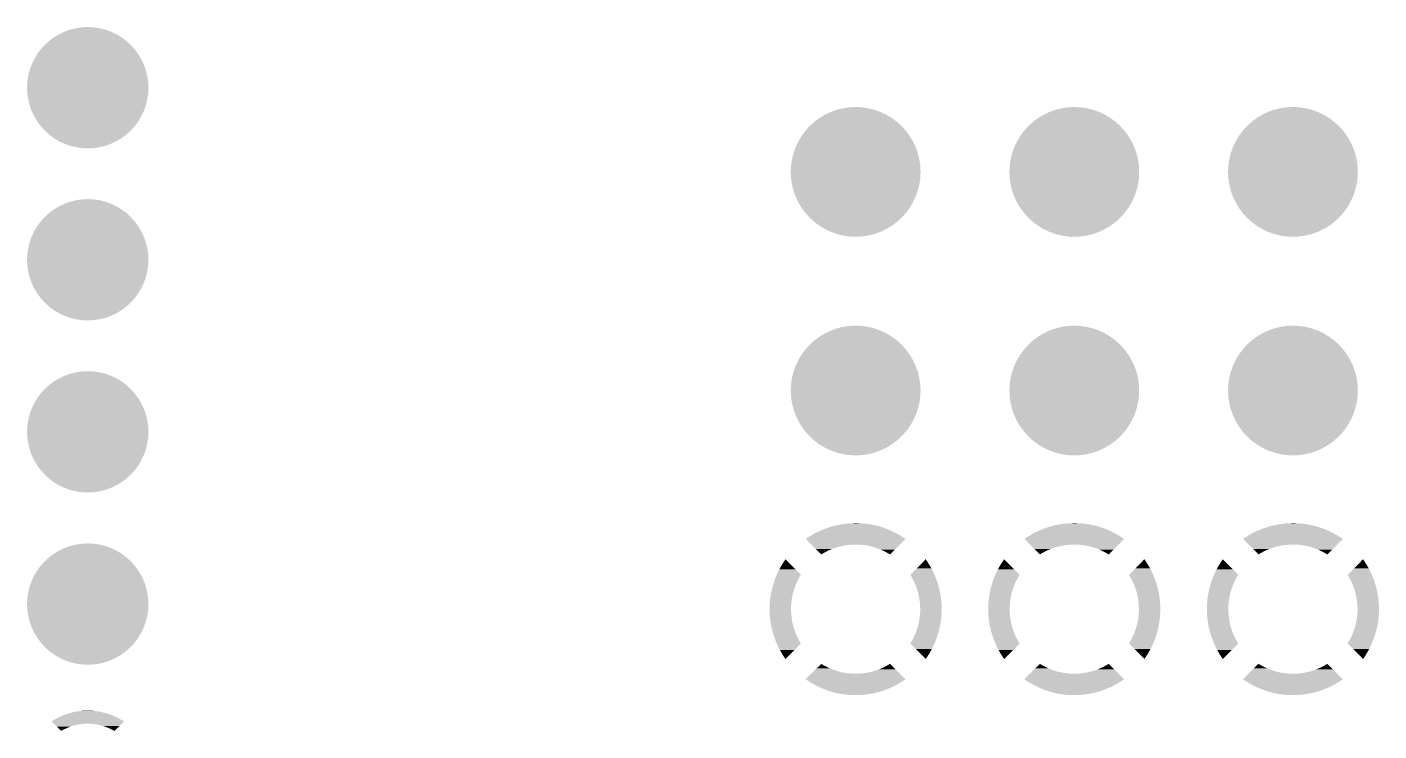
# Model space of a CAD drawing. Extents: x 295 to 953, y 10 to 290.
# Drawn here: x 504.43 to 520.14, y 175.6 to 183.78 of the extents above; entities that cross this region are included whole.
import ezdxf

# ---------------------------------------------------------------- set-up
doc = ezdxf.new("R2010")
doc.units = 0
doc.header["$LTSCALE"] = 5
doc.header["$MEASUREMENT"] = 0
doc.layers.get('0').update_dxf_attribs({"linetype": 'CONTINUOUS', "lineweight": 25})

msp = doc.modelspace()

# ---------------------------------------------------------------- linework, layer by layer
for points, const_width in [([(504.787, 183.071, 1), (505.492, 183.071, 1)], 0.705), ([(513.683, 182.093, 1), (514.437, 182.093, 1)], 0.754), ([(516.223, 182.093, 1), (516.977, 182.093, 1)], 0.754), ([(518.763, 182.093, 1), (519.517, 182.093, 1)], 0.754), ([(504.787, 181.072, 1), (505.492, 181.072, 1)], 0.705), ([(513.683, 179.553, 1), (514.437, 179.553, 1)], 0.754), ([(516.223, 179.553, 1), (516.977, 179.553, 1)], 0.754), ([(518.763, 179.553, 1), (519.517, 179.553, 1)], 0.754), ([(504.787, 179.073, 1), (505.492, 179.073, 1)], 0.705), ([(504.787, 177.072, 1), (505.492, 177.072, 1)], 0.705)]:
    msp.add_lwpolyline(points, format="xyb", close=True, dxfattribs=dict(const_width=const_width))
for points in [[(513.653, 177.926), (513.678, 177.937), (514.466, 177.926), (514.442, 177.937)], [(513.678, 177.937), (513.695, 177.944), (514.442, 177.937), (514.424, 177.944)], [(513.695, 177.944), (513.72, 177.953), (514.424, 177.944), (514.4, 177.953)], [(513.72, 177.953), (513.737, 177.959), (514.4, 177.953), (514.382, 177.959)], [(513.737, 177.959), (513.763, 177.967), (514.382, 177.959), (514.357, 177.967)], [(513.763, 177.967), (513.78, 177.973), (514.357, 177.967), (514.339, 177.973)], [(513.78, 177.973), (513.806, 177.98), (514.339, 177.973), (514.314, 177.98)], [(513.806, 177.98), (513.824, 177.984), (514.314, 177.98), (514.295, 177.984)], [(513.824, 177.984), (513.85, 177.99), (514.295, 177.984), (514.27, 177.99)], [(513.85, 177.99), (513.868, 177.994), (514.27, 177.99), (514.251, 177.994)], [(513.868, 177.994), (513.895, 177.999), (514.251, 177.994), (514.226, 177.999)], [(513.895, 177.999), (513.912, 178.002), (514.226, 177.999), (514.206, 178.002)], [(513.912, 178.002), (513.94, 178.005), (514.206, 178.002), (514.182, 178.005)], [(513.94, 178.005), (513.957, 178.007), (514.182, 178.005), (514.16, 178.007)], [(513.957, 178.007), (513.986, 178.01), (514.16, 178.007), (514.137, 178.01)], [(513.986, 178.01), (514.002, 178.011), (514.137, 178.01), (514.113, 178.011)], [(514.002, 178.011), (514.035, 178.012), (514.113, 178.011), (514.092, 178.012)], [(514.035, 178.012), (514.047, 178.013), (514.092, 178.012), (514.047, 178.013)], [(516.193, 177.926), (516.218, 177.937), (517.006, 177.926), (516.982, 177.937)], [(516.218, 177.937), (516.235, 177.944), (516.982, 177.937), (516.964, 177.944)], [(516.235, 177.944), (516.26, 177.953), (516.964, 177.944), (516.94, 177.953)], [(516.26, 177.953), (516.277, 177.959), (516.94, 177.953), (516.922, 177.959)], [(516.277, 177.959), (516.303, 177.967), (516.922, 177.959), (516.897, 177.967)], [(516.303, 177.967), (516.32, 177.973), (516.897, 177.967), (516.879, 177.973)], [(516.32, 177.973), (516.346, 177.98), (516.879, 177.973), (516.854, 177.98)], [(516.346, 177.98), (516.364, 177.984), (516.854, 177.98), (516.835, 177.984)], [(516.364, 177.984), (516.39, 177.99), (516.835, 177.984), (516.81, 177.99)], [(516.39, 177.99), (516.408, 177.994), (516.81, 177.99), (516.791, 177.994)], [(516.408, 177.994), (516.435, 177.999), (516.791, 177.994), (516.766, 177.999)], [(516.435, 177.999), (516.452, 178.002), (516.766, 177.999), (516.746, 178.002)], [(516.452, 178.002), (516.48, 178.005), (516.746, 178.002), (516.722, 178.005)], [(516.48, 178.005), (516.497, 178.007), (516.722, 178.005), (516.7, 178.007)], [(516.497, 178.007), (516.526, 178.01), (516.7, 178.007), (516.677, 178.01)], [(516.526, 178.01), (516.542, 178.011), (516.677, 178.01), (516.653, 178.011)], [(516.542, 178.011), (516.575, 178.012), (516.653, 178.011), (516.632, 178.012)], [(516.575, 178.012), (516.587, 178.013), (516.632, 178.012), (516.587, 178.013)], [(518.733, 177.926), (518.758, 177.937), (519.546, 177.926), (519.522, 177.937)], [(518.758, 177.937), (518.775, 177.944), (519.522, 177.937), (519.504, 177.944)], [(518.775, 177.944), (518.8, 177.953), (519.504, 177.944), (519.48, 177.953)], [(518.8, 177.953), (518.817, 177.959), (519.48, 177.953), (519.462, 177.959)], [(518.817, 177.959), (518.843, 177.967), (519.462, 177.959), (519.437, 177.967)], [(518.843, 177.967), (518.86, 177.973), (519.437, 177.967), (519.419, 177.973)], [(518.86, 177.973), (518.886, 177.98), (519.419, 177.973), (519.394, 177.98)], [(518.886, 177.98), (518.904, 177.984), (519.394, 177.98), (519.375, 177.984)], [(518.904, 177.984), (518.93, 177.99), (519.375, 177.984), (519.35, 177.99)], [(518.93, 177.99), (518.948, 177.994), (519.35, 177.99), (519.331, 177.994)], [(518.948, 177.994), (518.975, 177.999), (519.331, 177.994), (519.306, 177.999)], [(518.975, 177.999), (518.992, 178.002), (519.306, 177.999), (519.286, 178.002)], [(518.992, 178.002), (519.02, 178.005), (519.286, 178.002), (519.262, 178.005)], [(519.02, 178.005), (519.037, 178.007), (519.262, 178.005), (519.24, 178.007)], [(519.037, 178.007), (519.066, 178.01), (519.24, 178.007), (519.217, 178.01)], [(519.066, 178.01), (519.082, 178.011), (519.217, 178.01), (519.193, 178.011)], [(519.082, 178.011), (519.115, 178.012), (519.193, 178.011), (519.172, 178.012)], [(519.115, 178.012), (519.127, 178.013), (519.172, 178.012), (519.127, 178.013)], [(513.48, 177.828), (513.496, 177.839), (514.639, 177.828), (514.623, 177.839)], [(513.544, 177.764), (513.48, 177.828), (514.575, 177.764), (514.639, 177.828)], [(513.496, 177.839), (513.518, 177.853), (514.623, 177.839), (514.602, 177.853)], [(513.518, 177.853), (513.534, 177.863), (514.602, 177.853), (514.585, 177.863)], [(513.534, 177.863), (513.557, 177.877), (514.585, 177.863), (514.563, 177.877)], [(513.557, 177.877), (513.573, 177.886), (514.563, 177.877), (514.546, 177.886)], [(513.573, 177.886), (513.596, 177.899), (514.546, 177.886), (514.524, 177.899)], [(513.596, 177.899), (513.612, 177.907), (514.524, 177.899), (514.506, 177.907)], [(513.612, 177.907), (513.637, 177.919), (514.506, 177.907), (514.483, 177.919)], [(513.637, 177.919), (513.653, 177.926), (514.483, 177.919), (514.466, 177.926)], [(516.02, 177.828), (516.036, 177.839), (517.179, 177.828), (517.163, 177.839)], [(516.084, 177.764), (516.02, 177.828), (517.115, 177.764), (517.179, 177.828)], [(516.036, 177.839), (516.058, 177.853), (517.163, 177.839), (517.142, 177.853)], [(516.058, 177.853), (516.074, 177.863), (517.142, 177.853), (517.125, 177.863)], [(516.074, 177.863), (516.097, 177.877), (517.125, 177.863), (517.103, 177.877)], [(516.097, 177.877), (516.113, 177.886), (517.103, 177.877), (517.086, 177.886)], [(516.113, 177.886), (516.136, 177.899), (517.086, 177.886), (517.064, 177.899)], [(516.136, 177.899), (516.152, 177.907), (517.064, 177.899), (517.046, 177.907)], [(516.152, 177.907), (516.177, 177.919), (517.046, 177.907), (517.023, 177.919)], [(516.177, 177.919), (516.193, 177.926), (517.023, 177.919), (517.006, 177.926)], [(518.56, 177.828), (518.576, 177.839), (519.719, 177.828), (519.703, 177.839)], [(518.624, 177.764), (518.56, 177.828), (519.655, 177.764), (519.719, 177.828)], [(518.576, 177.839), (518.598, 177.853), (519.703, 177.839), (519.682, 177.853)], [(518.598, 177.853), (518.614, 177.863), (519.682, 177.853), (519.665, 177.863)], [(518.614, 177.863), (518.637, 177.877), (519.665, 177.863), (519.643, 177.877)], [(518.637, 177.877), (518.653, 177.886), (519.643, 177.877), (519.626, 177.886)], [(518.653, 177.886), (518.676, 177.899), (519.626, 177.886), (519.604, 177.899)], [(518.676, 177.899), (518.692, 177.907), (519.604, 177.899), (519.586, 177.907)], [(518.692, 177.907), (518.717, 177.919), (519.586, 177.907), (519.563, 177.919)], [(518.717, 177.919), (518.733, 177.926), (519.563, 177.919), (519.546, 177.926)], [(513.546, 177.762), (513.544, 177.764), (514.013, 177.762), (514.052, 177.764)], [(513.549, 177.759), (513.546, 177.762), (513.974, 177.759), (514.013, 177.762)], [(513.555, 177.753), (513.549, 177.759), (513.935, 177.753), (513.974, 177.759)], [(513.562, 177.746), (513.555, 177.753), (513.897, 177.746), (513.935, 177.753)], [(513.572, 177.737), (513.562, 177.746), (513.859, 177.737), (513.897, 177.746)], [(513.583, 177.725), (513.572, 177.737), (513.822, 177.725), (513.859, 177.737)], [(513.596, 177.712), (513.583, 177.725), (513.785, 177.712), (513.822, 177.725)], [(513.612, 177.697), (513.596, 177.712), (513.749, 177.697), (513.785, 177.712)], [(513.629, 177.679), (513.612, 177.697), (513.714, 177.679), (513.749, 177.697)], [(513.648, 177.661), (513.629, 177.679), (513.68, 177.661), (513.714, 177.679)], [(513.66, 177.648), (513.648, 177.661), (513.66, 177.648), (513.68, 177.661)], [(514.091, 177.763), (514.052, 177.764), (514.574, 177.763), (514.575, 177.764)], [(514.13, 177.761), (514.091, 177.763), (514.572, 177.761), (514.574, 177.763)], [(514.169, 177.756), (514.13, 177.761), (514.567, 177.756), (514.572, 177.761)], [(514.207, 177.749), (514.169, 177.756), (514.56, 177.749), (514.567, 177.756)], [(514.245, 177.741), (514.207, 177.749), (514.552, 177.741), (514.56, 177.749)], [(514.283, 177.73), (514.245, 177.741), (514.541, 177.73), (514.552, 177.741)], [(514.32, 177.717), (514.283, 177.73), (514.529, 177.717), (514.541, 177.73)], [(514.356, 177.703), (514.32, 177.717), (514.514, 177.703), (514.529, 177.717)], [(514.391, 177.687), (514.356, 177.703), (514.498, 177.687), (514.514, 177.703)], [(514.426, 177.668), (514.391, 177.687), (514.48, 177.668), (514.498, 177.687)], [(514.46, 177.648), (514.426, 177.668), (514.46, 177.648), (514.48, 177.668)], [(516.086, 177.762), (516.084, 177.764), (516.553, 177.762), (516.592, 177.764)], [(516.089, 177.759), (516.086, 177.762), (516.514, 177.759), (516.553, 177.762)], [(516.095, 177.753), (516.089, 177.759), (516.475, 177.753), (516.514, 177.759)], [(516.102, 177.746), (516.095, 177.753), (516.437, 177.746), (516.475, 177.753)], [(516.112, 177.737), (516.102, 177.746), (516.399, 177.737), (516.437, 177.746)], [(516.123, 177.725), (516.112, 177.737), (516.362, 177.725), (516.399, 177.737)], [(516.136, 177.712), (516.123, 177.725), (516.325, 177.712), (516.362, 177.725)], [(516.152, 177.697), (516.136, 177.712), (516.289, 177.697), (516.325, 177.712)], [(516.169, 177.679), (516.152, 177.697), (516.254, 177.679), (516.289, 177.697)], [(516.188, 177.661), (516.169, 177.679), (516.22, 177.661), (516.254, 177.679)], [(516.2, 177.648), (516.188, 177.661), (516.2, 177.648), (516.22, 177.661)], [(516.631, 177.763), (516.592, 177.764), (517.114, 177.763), (517.115, 177.764)], [(516.67, 177.761), (516.631, 177.763), (517.112, 177.761), (517.114, 177.763)], [(516.709, 177.756), (516.67, 177.761), (517.107, 177.756), (517.112, 177.761)], [(516.747, 177.749), (516.709, 177.756), (517.1, 177.749), (517.107, 177.756)], [(516.785, 177.741), (516.747, 177.749), (517.092, 177.741), (517.1, 177.749)], [(516.823, 177.73), (516.785, 177.741), (517.081, 177.73), (517.092, 177.741)], [(516.86, 177.717), (516.823, 177.73), (517.069, 177.717), (517.081, 177.73)], [(516.896, 177.703), (516.86, 177.717), (517.054, 177.703), (517.069, 177.717)], [(516.931, 177.687), (516.896, 177.703), (517.038, 177.687), (517.054, 177.703)], [(516.966, 177.668), (516.931, 177.687), (517.02, 177.668), (517.038, 177.687)], [(517, 177.648), (516.966, 177.668), (517, 177.648), (517.02, 177.668)], [(518.626, 177.762), (518.624, 177.764), (519.093, 177.762), (519.132, 177.764)], [(518.629, 177.759), (518.626, 177.762), (519.054, 177.759), (519.093, 177.762)], [(518.635, 177.753), (518.629, 177.759), (519.015, 177.753), (519.054, 177.759)], [(518.642, 177.746), (518.635, 177.753), (518.977, 177.746), (519.015, 177.753)], [(518.652, 177.737), (518.642, 177.746), (518.939, 177.737), (518.977, 177.746)], [(518.663, 177.725), (518.652, 177.737), (518.902, 177.725), (518.939, 177.737)], [(518.676, 177.712), (518.663, 177.725), (518.865, 177.712), (518.902, 177.725)], [(518.692, 177.697), (518.676, 177.712), (518.829, 177.697), (518.865, 177.712)], [(518.709, 177.679), (518.692, 177.697), (518.794, 177.679), (518.829, 177.697)], [(518.728, 177.661), (518.709, 177.679), (518.76, 177.661), (518.794, 177.679)], [(518.74, 177.648), (518.728, 177.661), (518.74, 177.648), (518.76, 177.661)], [(519.171, 177.763), (519.132, 177.764), (519.654, 177.763), (519.655, 177.764)], [(519.21, 177.761), (519.171, 177.763), (519.652, 177.761), (519.654, 177.763)], [(519.249, 177.756), (519.21, 177.761), (519.647, 177.756), (519.652, 177.761)], [(519.287, 177.749), (519.249, 177.756), (519.64, 177.749), (519.647, 177.756)], [(519.325, 177.741), (519.287, 177.749), (519.632, 177.741), (519.64, 177.749)], [(519.363, 177.73), (519.325, 177.741), (519.621, 177.73), (519.632, 177.741)], [(519.4, 177.717), (519.363, 177.73), (519.609, 177.717), (519.621, 177.73)], [(519.436, 177.703), (519.4, 177.717), (519.594, 177.703), (519.609, 177.717)], [(519.471, 177.687), (519.436, 177.703), (519.578, 177.687), (519.594, 177.703)], [(519.506, 177.668), (519.471, 177.687), (519.56, 177.668), (519.578, 177.687)], [(519.54, 177.648), (519.506, 177.668), (519.54, 177.648), (519.56, 177.668)], [(513.154, 177.437), (513.174, 177.477), (513.401, 177.437), (513.36, 177.477)], [(513.174, 177.477), (513.196, 177.517), (513.36, 177.477), (513.321, 177.517)], [(513.196, 177.517), (513.22, 177.555), (513.321, 177.517), (513.282, 177.555)], [(513.22, 177.555), (513.245, 177.593), (513.282, 177.555), (513.245, 177.593)], [(514.731, 177.449), (514.771, 177.489), (514.959, 177.449), (514.939, 177.489)], [(514.771, 177.489), (514.81, 177.528), (514.939, 177.489), (514.916, 177.528)], [(514.81, 177.528), (514.848, 177.566), (514.916, 177.528), (514.892, 177.566)], [(514.848, 177.566), (514.874, 177.593), (514.892, 177.566), (514.874, 177.593)], [(515.694, 177.437), (515.714, 177.477), (515.941, 177.437), (515.9, 177.477)], [(515.714, 177.477), (515.736, 177.517), (515.9, 177.477), (515.861, 177.517)], [(515.736, 177.517), (515.76, 177.555), (515.861, 177.517), (515.822, 177.555)], [(515.76, 177.555), (515.785, 177.593), (515.822, 177.555), (515.785, 177.593)], [(517.271, 177.449), (517.311, 177.489), (517.499, 177.449), (517.479, 177.489)], [(517.311, 177.489), (517.35, 177.528), (517.479, 177.489), (517.456, 177.528)], [(517.35, 177.528), (517.388, 177.566), (517.456, 177.528), (517.432, 177.566)], [(517.388, 177.566), (517.414, 177.593), (517.432, 177.566), (517.414, 177.593)], [(518.234, 177.437), (518.254, 177.477), (518.481, 177.437), (518.44, 177.477)], [(518.254, 177.477), (518.276, 177.517), (518.44, 177.477), (518.401, 177.517)], [(518.276, 177.517), (518.3, 177.555), (518.401, 177.517), (518.362, 177.555)], [(518.3, 177.555), (518.325, 177.593), (518.362, 177.555), (518.325, 177.593)], [(519.811, 177.449), (519.851, 177.489), (520.039, 177.449), (520.019, 177.489)], [(519.851, 177.489), (519.89, 177.528), (520.019, 177.489), (519.996, 177.528)], [(519.89, 177.528), (519.928, 177.566), (519.996, 177.528), (519.972, 177.566)], [(519.928, 177.566), (519.954, 177.593), (519.972, 177.566), (519.954, 177.593)], [(513.095, 177.273), (513.105, 177.31), (513.356, 177.273), (513.37, 177.31)], [(513.105, 177.31), (513.106, 177.311), (513.37, 177.31), (513.371, 177.311)], [(513.106, 177.311), (513.117, 177.345), (513.371, 177.311), (513.386, 177.345)], [(513.117, 177.345), (513.12, 177.354), (513.386, 177.345), (513.391, 177.354)], [(513.12, 177.354), (513.13, 177.38), (513.391, 177.354), (513.405, 177.38)], [(513.13, 177.38), (513.136, 177.396), (513.405, 177.38), (513.414, 177.396)], [(513.136, 177.396), (513.144, 177.413), (513.414, 177.396), (513.425, 177.413)], [(513.144, 177.413), (513.154, 177.437), (513.425, 177.413), (513.401, 177.437)], [(514.695, 177.413), (514.731, 177.449), (514.976, 177.413), (514.959, 177.449)], [(514.698, 177.408), (514.695, 177.413), (514.978, 177.408), (514.976, 177.413)], [(514.711, 177.386), (514.698, 177.408), (514.987, 177.386), (514.978, 177.408)], [(514.722, 177.366), (514.711, 177.386), (514.995, 177.366), (514.987, 177.386)], [(514.729, 177.352), (514.722, 177.366), (515, 177.352), (514.995, 177.366)], [(514.743, 177.324), (514.729, 177.352), (515.01, 177.324), (515, 177.352)], [(514.746, 177.317), (514.743, 177.324), (515.012, 177.317), (515.01, 177.324)], [(514.761, 177.281), (514.746, 177.317), (515.023, 177.281), (515.012, 177.317)], [(515.635, 177.273), (515.645, 177.31), (515.896, 177.273), (515.91, 177.31)], [(515.645, 177.31), (515.646, 177.311), (515.91, 177.31), (515.911, 177.311)], [(515.646, 177.311), (515.657, 177.345), (515.911, 177.311), (515.926, 177.345)], [(515.657, 177.345), (515.66, 177.354), (515.926, 177.345), (515.931, 177.354)], [(515.66, 177.354), (515.67, 177.38), (515.931, 177.354), (515.945, 177.38)], [(515.67, 177.38), (515.676, 177.396), (515.945, 177.38), (515.954, 177.396)], [(515.676, 177.396), (515.684, 177.413), (515.954, 177.396), (515.965, 177.413)], [(515.684, 177.413), (515.694, 177.437), (515.965, 177.413), (515.941, 177.437)], [(517.235, 177.413), (517.271, 177.449), (517.516, 177.413), (517.499, 177.449)], [(517.238, 177.408), (517.235, 177.413), (517.518, 177.408), (517.516, 177.413)], [(517.251, 177.386), (517.238, 177.408), (517.527, 177.386), (517.518, 177.408)], [(517.262, 177.366), (517.251, 177.386), (517.535, 177.366), (517.527, 177.386)], [(517.269, 177.352), (517.262, 177.366), (517.54, 177.352), (517.535, 177.366)], [(517.283, 177.324), (517.269, 177.352), (517.55, 177.324), (517.54, 177.352)], [(517.286, 177.317), (517.283, 177.324), (517.552, 177.317), (517.55, 177.324)], [(517.301, 177.281), (517.286, 177.317), (517.563, 177.281), (517.552, 177.317)], [(518.175, 177.273), (518.185, 177.31), (518.436, 177.273), (518.45, 177.31)], [(518.185, 177.31), (518.186, 177.311), (518.45, 177.31), (518.451, 177.311)], [(518.186, 177.311), (518.197, 177.345), (518.451, 177.311), (518.466, 177.345)], [(518.197, 177.345), (518.2, 177.354), (518.466, 177.345), (518.471, 177.354)], [(518.2, 177.354), (518.21, 177.38), (518.471, 177.354), (518.485, 177.38)], [(518.21, 177.38), (518.216, 177.396), (518.485, 177.38), (518.494, 177.396)], [(518.216, 177.396), (518.224, 177.413), (518.494, 177.396), (518.505, 177.413)], [(518.224, 177.413), (518.234, 177.437), (518.505, 177.413), (518.481, 177.437)], [(519.775, 177.413), (519.811, 177.449), (520.056, 177.413), (520.039, 177.449)], [(519.778, 177.408), (519.775, 177.413), (520.058, 177.408), (520.056, 177.413)], [(519.791, 177.386), (519.778, 177.408), (520.067, 177.386), (520.058, 177.408)], [(519.802, 177.366), (519.791, 177.386), (520.075, 177.366), (520.067, 177.386)], [(519.809, 177.352), (519.802, 177.366), (520.08, 177.352), (520.075, 177.366)], [(519.823, 177.324), (519.809, 177.352), (520.09, 177.324), (520.08, 177.352)], [(519.826, 177.317), (519.823, 177.324), (520.092, 177.317), (520.09, 177.324)], [(519.841, 177.281), (519.826, 177.317), (520.103, 177.281), (520.092, 177.317)], [(513.068, 177.135), (513.071, 177.161), (513.319, 177.135), (513.324, 177.161)], [(513.071, 177.161), (513.074, 177.18), (513.324, 177.161), (513.328, 177.18)], [(513.074, 177.18), (513.078, 177.199), (513.328, 177.18), (513.332, 177.199)], [(513.078, 177.199), (513.083, 177.224), (513.332, 177.199), (513.34, 177.224)], [(513.083, 177.224), (513.086, 177.236), (513.34, 177.224), (513.343, 177.236)], [(513.086, 177.236), (513.093, 177.268), (513.343, 177.236), (513.354, 177.268)], [(513.093, 177.268), (513.095, 177.273), (513.354, 177.268), (513.356, 177.273)], [(514.761, 177.28), (514.761, 177.281), (515.023, 177.28), (515.023, 177.281)], [(514.774, 177.244), (514.761, 177.28), (515.032, 177.244), (515.023, 177.28)], [(514.776, 177.237), (514.774, 177.244), (515.034, 177.237), (515.032, 177.244)], [(514.785, 177.206), (514.776, 177.237), (515.04, 177.206), (515.034, 177.237)], [(514.788, 177.193), (514.785, 177.206), (515.043, 177.193), (515.04, 177.206)], [(514.794, 177.168), (514.788, 177.193), (515.047, 177.168), (515.043, 177.193)], [(514.798, 177.148), (514.794, 177.168), (515.05, 177.148), (515.047, 177.168)], [(515.608, 177.135), (515.611, 177.161), (515.859, 177.135), (515.864, 177.161)], [(515.611, 177.161), (515.614, 177.18), (515.864, 177.161), (515.868, 177.18)], [(515.614, 177.18), (515.618, 177.199), (515.868, 177.18), (515.872, 177.199)], [(515.618, 177.199), (515.623, 177.224), (515.872, 177.199), (515.88, 177.224)], [(515.623, 177.224), (515.626, 177.236), (515.88, 177.224), (515.883, 177.236)], [(515.626, 177.236), (515.633, 177.268), (515.883, 177.236), (515.894, 177.268)], [(515.633, 177.268), (515.635, 177.273), (515.894, 177.268), (515.896, 177.273)], [(517.301, 177.28), (517.301, 177.281), (517.563, 177.28), (517.563, 177.281)], [(517.314, 177.244), (517.301, 177.28), (517.572, 177.244), (517.563, 177.28)], [(517.316, 177.237), (517.314, 177.244), (517.574, 177.237), (517.572, 177.244)], [(517.325, 177.206), (517.316, 177.237), (517.58, 177.206), (517.574, 177.237)], [(517.328, 177.193), (517.325, 177.206), (517.583, 177.193), (517.58, 177.206)], [(517.334, 177.168), (517.328, 177.193), (517.587, 177.168), (517.583, 177.193)], [(517.338, 177.148), (517.334, 177.168), (517.59, 177.148), (517.587, 177.168)], [(518.148, 177.135), (518.151, 177.161), (518.399, 177.135), (518.404, 177.161)], [(518.151, 177.161), (518.154, 177.18), (518.404, 177.161), (518.408, 177.18)], [(518.154, 177.18), (518.158, 177.199), (518.408, 177.18), (518.412, 177.199)], [(518.158, 177.199), (518.163, 177.224), (518.412, 177.199), (518.42, 177.224)], [(518.163, 177.224), (518.166, 177.236), (518.42, 177.224), (518.423, 177.236)], [(518.166, 177.236), (518.173, 177.268), (518.423, 177.236), (518.434, 177.268)], [(518.173, 177.268), (518.175, 177.273), (518.434, 177.268), (518.436, 177.273)], [(519.841, 177.28), (519.841, 177.281), (520.103, 177.28), (520.103, 177.281)], [(519.854, 177.244), (519.841, 177.28), (520.112, 177.244), (520.103, 177.28)], [(519.856, 177.237), (519.854, 177.244), (520.114, 177.237), (520.112, 177.244)], [(519.865, 177.206), (519.856, 177.237), (520.12, 177.206), (520.114, 177.237)], [(519.868, 177.193), (519.865, 177.206), (520.123, 177.193), (520.12, 177.206)], [(519.874, 177.168), (519.868, 177.193), (520.127, 177.168), (520.123, 177.193)], [(519.878, 177.148), (519.874, 177.168), (520.13, 177.148), (520.127, 177.168)], [(513.06, 177.013), (513.061, 177.044), (513.309, 177.013), (513.31, 177.044)], [(513.061, 176.974), (513.06, 177.013), (513.31, 176.974), (513.309, 177.013)], [(513.061, 177.045), (513.063, 177.083), (513.31, 177.045), (513.312, 177.083)], [(513.061, 177.044), (513.061, 177.045), (513.31, 177.044), (513.31, 177.045)], [(513.063, 177.09), (513.066, 177.122), (513.313, 177.09), (513.317, 177.122)], [(513.063, 177.083), (513.063, 177.09), (513.312, 177.083), (513.313, 177.09)], [(513.066, 177.122), (513.068, 177.135), (513.317, 177.122), (513.319, 177.135)], [(514.801, 177.13), (514.798, 177.148), (515.052, 177.13), (515.05, 177.148)], [(514.805, 177.103), (514.801, 177.13), (515.055, 177.103), (515.052, 177.13)], [(514.806, 177.091), (514.805, 177.103), (515.056, 177.091), (515.055, 177.103)], [(514.809, 177.058), (514.806, 177.091), (515.058, 177.058), (515.056, 177.091)], [(514.809, 177.052), (514.809, 177.058), (515.058, 177.052), (515.058, 177.058)], [(514.81, 177.013), (514.809, 177.052), (515.059, 177.013), (515.058, 177.052)], [(514.81, 176.982), (514.81, 177.013), (515.059, 176.982), (515.059, 177.013)], [(515.6, 177.013), (515.601, 177.044), (515.849, 177.013), (515.85, 177.044)], [(515.601, 176.974), (515.6, 177.013), (515.85, 176.974), (515.849, 177.013)], [(515.601, 177.045), (515.603, 177.083), (515.85, 177.045), (515.852, 177.083)], [(515.601, 177.044), (515.601, 177.045), (515.85, 177.044), (515.85, 177.045)], [(515.603, 177.09), (515.606, 177.122), (515.853, 177.09), (515.857, 177.122)], [(515.603, 177.083), (515.603, 177.09), (515.852, 177.083), (515.853, 177.09)], [(515.606, 177.122), (515.608, 177.135), (515.857, 177.122), (515.859, 177.135)], [(517.341, 177.13), (517.338, 177.148), (517.592, 177.13), (517.59, 177.148)], [(517.345, 177.103), (517.341, 177.13), (517.595, 177.103), (517.592, 177.13)], [(517.346, 177.091), (517.345, 177.103), (517.596, 177.091), (517.595, 177.103)], [(517.349, 177.058), (517.346, 177.091), (517.598, 177.058), (517.596, 177.091)], [(517.349, 177.052), (517.349, 177.058), (517.598, 177.052), (517.598, 177.058)], [(517.35, 177.013), (517.349, 177.052), (517.599, 177.013), (517.598, 177.052)], [(517.35, 176.982), (517.35, 177.013), (517.599, 176.982), (517.599, 177.013)], [(518.14, 177.013), (518.141, 177.044), (518.389, 177.013), (518.39, 177.044)], [(518.141, 176.974), (518.14, 177.013), (518.39, 176.974), (518.389, 177.013)], [(518.141, 177.045), (518.143, 177.083), (518.39, 177.045), (518.392, 177.083)], [(518.141, 177.044), (518.141, 177.045), (518.39, 177.044), (518.39, 177.045)], [(518.143, 177.09), (518.146, 177.122), (518.393, 177.09), (518.397, 177.122)], [(518.143, 177.083), (518.143, 177.09), (518.392, 177.083), (518.393, 177.09)], [(518.146, 177.122), (518.148, 177.135), (518.397, 177.122), (518.399, 177.135)], [(519.881, 177.13), (519.878, 177.148), (520.132, 177.13), (520.13, 177.148)], [(519.885, 177.103), (519.881, 177.13), (520.135, 177.103), (520.132, 177.13)], [(519.886, 177.091), (519.885, 177.103), (520.136, 177.091), (520.135, 177.103)], [(519.889, 177.058), (519.886, 177.091), (520.138, 177.058), (520.136, 177.091)], [(519.889, 177.052), (519.889, 177.058), (520.138, 177.052), (520.138, 177.058)], [(519.89, 177.013), (519.889, 177.052), (520.139, 177.013), (520.138, 177.052)], [(519.89, 176.982), (519.89, 177.013), (520.139, 176.982), (520.139, 177.013)], [(513.061, 176.968), (513.061, 176.974), (513.311, 176.968), (513.31, 176.974)], [(513.063, 176.935), (513.061, 176.968), (513.313, 176.935), (513.311, 176.968)], [(513.064, 176.923), (513.063, 176.935), (513.315, 176.923), (513.313, 176.935)], [(513.067, 176.897), (513.064, 176.923), (513.318, 176.897), (513.315, 176.923)], [(513.069, 176.879), (513.067, 176.897), (513.322, 176.879), (513.318, 176.897)], [(513.073, 176.858), (513.069, 176.879), (513.325, 176.858), (513.322, 176.879)], [(513.076, 176.834), (513.073, 176.858), (513.331, 176.834), (513.325, 176.858)], [(514.787, 176.828), (514.791, 176.847), (515.042, 176.828), (515.045, 176.847)], [(514.791, 176.847), (514.796, 176.866), (515.045, 176.847), (515.048, 176.866)], [(514.796, 176.866), (514.8, 176.891), (515.048, 176.866), (515.052, 176.891)], [(514.8, 176.891), (514.802, 176.904), (515.052, 176.891), (515.053, 176.904)], [(514.802, 176.904), (514.806, 176.936), (515.053, 176.904), (515.056, 176.936)], [(514.806, 176.936), (514.807, 176.943), (515.056, 176.936), (515.057, 176.943)], [(514.807, 176.943), (514.81, 176.981), (515.057, 176.943), (515.059, 176.981)], [(514.81, 176.981), (514.81, 176.982), (515.059, 176.981), (515.059, 176.982)], [(515.601, 176.968), (515.601, 176.974), (515.851, 176.968), (515.85, 176.974)], [(515.603, 176.935), (515.601, 176.968), (515.853, 176.935), (515.851, 176.968)], [(515.604, 176.923), (515.603, 176.935), (515.855, 176.923), (515.853, 176.935)], [(515.607, 176.897), (515.604, 176.923), (515.858, 176.897), (515.855, 176.923)], [(515.609, 176.879), (515.607, 176.897), (515.862, 176.879), (515.858, 176.897)], [(515.613, 176.858), (515.609, 176.879), (515.865, 176.858), (515.862, 176.879)], [(515.616, 176.834), (515.613, 176.858), (515.871, 176.834), (515.865, 176.858)], [(517.327, 176.828), (517.331, 176.847), (517.582, 176.828), (517.585, 176.847)], [(517.331, 176.847), (517.336, 176.866), (517.585, 176.847), (517.588, 176.866)], [(517.336, 176.866), (517.34, 176.891), (517.588, 176.866), (517.592, 176.891)], [(517.34, 176.891), (517.342, 176.904), (517.592, 176.891), (517.593, 176.904)], [(517.342, 176.904), (517.346, 176.936), (517.593, 176.904), (517.596, 176.936)], [(517.346, 176.936), (517.347, 176.943), (517.596, 176.936), (517.597, 176.943)], [(517.347, 176.943), (517.35, 176.981), (517.597, 176.943), (517.599, 176.981)], [(517.35, 176.981), (517.35, 176.982), (517.599, 176.981), (517.599, 176.982)], [(518.141, 176.968), (518.141, 176.974), (518.391, 176.968), (518.39, 176.974)], [(518.143, 176.935), (518.141, 176.968), (518.393, 176.935), (518.391, 176.968)], [(518.144, 176.923), (518.143, 176.935), (518.395, 176.923), (518.393, 176.935)], [(518.147, 176.897), (518.144, 176.923), (518.398, 176.897), (518.395, 176.923)], [(518.149, 176.879), (518.147, 176.897), (518.402, 176.879), (518.398, 176.897)], [(518.153, 176.858), (518.149, 176.879), (518.405, 176.858), (518.402, 176.879)], [(518.156, 176.834), (518.153, 176.858), (518.411, 176.834), (518.405, 176.858)], [(519.867, 176.828), (519.871, 176.847), (520.122, 176.828), (520.125, 176.847)], [(519.871, 176.847), (519.876, 176.866), (520.125, 176.847), (520.128, 176.866)], [(519.876, 176.866), (519.88, 176.891), (520.128, 176.866), (520.132, 176.891)], [(519.88, 176.891), (519.882, 176.904), (520.132, 176.891), (520.133, 176.904)], [(519.882, 176.904), (519.886, 176.936), (520.133, 176.904), (520.136, 176.936)], [(519.886, 176.936), (519.887, 176.943), (520.136, 176.936), (520.137, 176.943)], [(519.887, 176.943), (519.89, 176.981), (520.137, 176.943), (520.139, 176.981)], [(519.89, 176.981), (519.89, 176.982), (520.139, 176.981), (520.139, 176.982)], [(513.079, 176.82), (513.076, 176.834), (513.334, 176.82), (513.331, 176.834)], [(513.085, 176.79), (513.079, 176.82), (513.343, 176.79), (513.334, 176.82)], [(513.087, 176.783), (513.085, 176.79), (513.345, 176.783), (513.343, 176.79)], [(513.097, 176.746), (513.087, 176.783), (513.358, 176.746), (513.345, 176.783)], [(513.108, 176.71), (513.097, 176.746), (513.373, 176.71), (513.358, 176.746)], [(513.11, 176.703), (513.108, 176.71), (513.376, 176.703), (513.373, 176.71)], [(513.12, 176.675), (513.11, 176.703), (513.39, 176.675), (513.376, 176.703)], [(514.728, 176.673), (514.733, 176.682), (514.999, 176.673), (515.002, 176.682)], [(514.733, 176.682), (514.749, 176.716), (515.002, 176.682), (515.014, 176.716)], [(514.749, 176.717), (514.764, 176.753), (515.014, 176.717), (515.025, 176.753)], [(514.749, 176.716), (514.749, 176.717), (515.014, 176.716), (515.014, 176.717)], [(514.764, 176.753), (514.766, 176.759), (515.025, 176.753), (515.026, 176.759)], [(514.766, 176.759), (514.776, 176.79), (515.026, 176.759), (515.034, 176.79)], [(514.776, 176.79), (514.78, 176.803), (515.034, 176.79), (515.037, 176.803)], [(514.78, 176.803), (514.787, 176.828), (515.037, 176.803), (515.042, 176.828)], [(515.619, 176.82), (515.616, 176.834), (515.874, 176.82), (515.871, 176.834)], [(515.625, 176.79), (515.619, 176.82), (515.883, 176.79), (515.874, 176.82)], [(515.627, 176.783), (515.625, 176.79), (515.885, 176.783), (515.883, 176.79)], [(515.637, 176.746), (515.627, 176.783), (515.898, 176.746), (515.885, 176.783)], [(515.648, 176.71), (515.637, 176.746), (515.913, 176.71), (515.898, 176.746)], [(515.65, 176.703), (515.648, 176.71), (515.916, 176.703), (515.913, 176.71)], [(515.66, 176.675), (515.65, 176.703), (515.93, 176.675), (515.916, 176.703)], [(517.268, 176.673), (517.273, 176.682), (517.539, 176.673), (517.542, 176.682)], [(517.273, 176.682), (517.289, 176.716), (517.542, 176.682), (517.554, 176.716)], [(517.289, 176.717), (517.304, 176.753), (517.554, 176.717), (517.565, 176.753)], [(517.289, 176.716), (517.289, 176.717), (517.554, 176.716), (517.554, 176.717)], [(517.304, 176.753), (517.306, 176.759), (517.565, 176.753), (517.566, 176.759)], [(517.306, 176.759), (517.316, 176.79), (517.566, 176.759), (517.574, 176.79)], [(517.316, 176.79), (517.32, 176.803), (517.574, 176.79), (517.577, 176.803)], [(517.32, 176.803), (517.327, 176.828), (517.577, 176.803), (517.582, 176.828)], [(518.159, 176.82), (518.156, 176.834), (518.414, 176.82), (518.411, 176.834)], [(518.165, 176.79), (518.159, 176.82), (518.423, 176.79), (518.414, 176.82)], [(518.167, 176.783), (518.165, 176.79), (518.425, 176.783), (518.423, 176.79)], [(518.177, 176.746), (518.167, 176.783), (518.438, 176.746), (518.425, 176.783)], [(518.188, 176.71), (518.177, 176.746), (518.453, 176.71), (518.438, 176.746)], [(518.19, 176.703), (518.188, 176.71), (518.456, 176.703), (518.453, 176.71)], [(518.2, 176.675), (518.19, 176.703), (518.47, 176.675), (518.456, 176.703)], [(519.808, 176.673), (519.813, 176.682), (520.079, 176.673), (520.082, 176.682)], [(519.813, 176.682), (519.829, 176.716), (520.082, 176.682), (520.094, 176.716)], [(519.829, 176.717), (519.844, 176.753), (520.094, 176.717), (520.105, 176.753)], [(519.829, 176.716), (519.829, 176.717), (520.094, 176.716), (520.094, 176.717)], [(519.844, 176.753), (519.846, 176.759), (520.105, 176.753), (520.106, 176.759)], [(519.846, 176.759), (519.856, 176.79), (520.106, 176.759), (520.114, 176.79)], [(519.856, 176.79), (519.86, 176.803), (520.114, 176.79), (520.117, 176.803)], [(519.86, 176.803), (519.867, 176.828), (520.117, 176.803), (520.122, 176.828)], [(513.125, 176.661), (513.12, 176.675), (513.397, 176.661), (513.39, 176.675)], [(513.133, 176.64), (513.125, 176.661), (513.408, 176.64), (513.397, 176.661)], [(513.141, 176.619), (513.133, 176.64), (513.421, 176.619), (513.408, 176.64)], [(513.144, 176.613), (513.141, 176.619), (513.425, 176.613), (513.421, 176.619)], [(513.16, 176.578), (513.144, 176.613), (513.389, 176.578), (513.425, 176.613)], [(513.181, 176.538), (513.16, 176.578), (513.349, 176.538), (513.389, 176.578)], [(513.203, 176.498), (513.181, 176.538), (513.31, 176.498), (513.349, 176.538)], [(514.695, 176.613), (514.705, 176.631), (514.975, 176.613), (514.983, 176.631)], [(514.719, 176.59), (514.695, 176.613), (514.965, 176.59), (514.975, 176.613)], [(514.705, 176.631), (514.715, 176.647), (514.983, 176.631), (514.989, 176.647)], [(514.715, 176.647), (514.728, 176.673), (514.989, 176.647), (514.999, 176.673)], [(514.759, 176.549), (514.719, 176.59), (514.945, 176.549), (514.965, 176.59)], [(514.799, 176.51), (514.759, 176.549), (514.923, 176.51), (514.945, 176.549)], [(515.665, 176.661), (515.66, 176.675), (515.937, 176.661), (515.93, 176.675)], [(515.673, 176.64), (515.665, 176.661), (515.948, 176.64), (515.937, 176.661)], [(515.681, 176.619), (515.673, 176.64), (515.961, 176.619), (515.948, 176.64)], [(515.684, 176.613), (515.681, 176.619), (515.965, 176.613), (515.961, 176.619)], [(515.7, 176.578), (515.684, 176.613), (515.929, 176.578), (515.965, 176.613)], [(515.721, 176.538), (515.7, 176.578), (515.889, 176.538), (515.929, 176.578)], [(515.743, 176.498), (515.721, 176.538), (515.85, 176.498), (515.889, 176.538)], [(517.235, 176.613), (517.245, 176.631), (517.515, 176.613), (517.523, 176.631)], [(517.259, 176.59), (517.235, 176.613), (517.505, 176.59), (517.515, 176.613)], [(517.245, 176.631), (517.255, 176.647), (517.523, 176.631), (517.529, 176.647)], [(517.255, 176.647), (517.268, 176.673), (517.529, 176.647), (517.539, 176.673)], [(517.299, 176.549), (517.259, 176.59), (517.485, 176.549), (517.505, 176.59)], [(517.339, 176.51), (517.299, 176.549), (517.463, 176.51), (517.485, 176.549)], [(518.205, 176.661), (518.2, 176.675), (518.477, 176.661), (518.47, 176.675)], [(518.213, 176.64), (518.205, 176.661), (518.488, 176.64), (518.477, 176.661)], [(518.221, 176.619), (518.213, 176.64), (518.501, 176.619), (518.488, 176.64)], [(518.224, 176.613), (518.221, 176.619), (518.505, 176.613), (518.501, 176.619)], [(518.24, 176.578), (518.224, 176.613), (518.469, 176.578), (518.505, 176.613)], [(518.261, 176.538), (518.24, 176.578), (518.429, 176.538), (518.469, 176.578)], [(518.283, 176.498), (518.261, 176.538), (518.39, 176.498), (518.429, 176.538)], [(519.775, 176.613), (519.785, 176.631), (520.055, 176.613), (520.063, 176.631)], [(519.799, 176.59), (519.775, 176.613), (520.045, 176.59), (520.055, 176.613)], [(519.785, 176.631), (519.795, 176.647), (520.063, 176.631), (520.069, 176.647)], [(519.795, 176.647), (519.808, 176.673), (520.069, 176.647), (520.079, 176.673)], [(519.839, 176.549), (519.799, 176.59), (520.025, 176.549), (520.045, 176.59)], [(519.879, 176.51), (519.839, 176.549), (520.003, 176.51), (520.025, 176.549)], [(513.227, 176.46), (513.203, 176.498), (513.272, 176.46), (513.31, 176.498)], [(513.245, 176.434), (513.227, 176.46), (513.245, 176.434), (513.272, 176.46)], [(513.64, 176.358), (513.66, 176.378), (513.693, 176.358), (513.66, 176.378)], [(514.405, 176.347), (514.44, 176.366), (514.491, 176.347), (514.472, 176.366)], [(514.44, 176.366), (514.46, 176.378), (514.472, 176.366), (514.46, 176.378)], [(514.837, 176.471), (514.799, 176.51), (514.9, 176.471), (514.923, 176.51)], [(514.874, 176.434), (514.837, 176.471), (514.874, 176.434), (514.9, 176.471)], [(515.767, 176.46), (515.743, 176.498), (515.812, 176.46), (515.85, 176.498)], [(515.785, 176.434), (515.767, 176.46), (515.785, 176.434), (515.812, 176.46)], [(516.18, 176.358), (516.2, 176.378), (516.233, 176.358), (516.2, 176.378)], [(516.945, 176.347), (516.98, 176.366), (517.031, 176.347), (517.012, 176.366)], [(516.98, 176.366), (517, 176.378), (517.012, 176.366), (517, 176.378)], [(517.377, 176.471), (517.339, 176.51), (517.44, 176.471), (517.463, 176.51)], [(517.414, 176.434), (517.377, 176.471), (517.414, 176.434), (517.44, 176.471)], [(518.307, 176.46), (518.283, 176.498), (518.352, 176.46), (518.39, 176.498)], [(518.325, 176.434), (518.307, 176.46), (518.325, 176.434), (518.352, 176.46)], [(518.72, 176.358), (518.74, 176.378), (518.773, 176.358), (518.74, 176.378)], [(519.485, 176.347), (519.52, 176.366), (519.571, 176.347), (519.552, 176.366)], [(519.52, 176.366), (519.54, 176.378), (519.552, 176.366), (519.54, 176.378)], [(519.917, 176.471), (519.879, 176.51), (519.98, 176.471), (520.003, 176.51)], [(519.954, 176.434), (519.917, 176.471), (519.954, 176.434), (519.98, 176.471)], [(513.48, 176.199), (513.544, 176.263), (514.639, 176.199), (514.575, 176.263)], [(513.544, 176.263), (513.545, 176.263), (514.068, 176.263), (514.029, 176.263)], [(513.545, 176.263), (513.548, 176.266), (514.029, 176.263), (513.99, 176.266)], [(513.548, 176.266), (513.552, 176.271), (513.99, 176.266), (513.951, 176.271)], [(513.552, 176.271), (513.559, 176.277), (513.951, 176.271), (513.912, 176.277)], [(513.559, 176.277), (513.568, 176.286), (513.912, 176.277), (513.874, 176.286)], [(513.568, 176.286), (513.578, 176.297), (513.874, 176.286), (513.837, 176.297)], [(513.578, 176.297), (513.591, 176.309), (513.837, 176.297), (513.8, 176.309)], [(513.591, 176.309), (513.605, 176.324), (513.8, 176.309), (513.763, 176.324)], [(513.605, 176.324), (513.622, 176.34), (513.763, 176.324), (513.728, 176.34)], [(513.622, 176.34), (513.64, 176.358), (513.728, 176.34), (513.693, 176.358)], [(514.068, 176.263), (514.107, 176.264), (514.575, 176.263), (514.574, 176.264)], [(514.107, 176.264), (514.145, 176.268), (514.574, 176.264), (514.57, 176.268)], [(514.145, 176.268), (514.184, 176.273), (514.57, 176.268), (514.565, 176.273)], [(514.184, 176.273), (514.222, 176.281), (514.565, 176.273), (514.557, 176.281)], [(514.222, 176.281), (514.26, 176.29), (514.557, 176.281), (514.548, 176.29)], [(514.26, 176.29), (514.298, 176.301), (514.548, 176.29), (514.536, 176.301)], [(514.298, 176.301), (514.334, 176.315), (514.536, 176.301), (514.523, 176.315)], [(514.334, 176.315), (514.37, 176.33), (514.523, 176.315), (514.508, 176.33)], [(514.37, 176.33), (514.405, 176.347), (514.508, 176.33), (514.491, 176.347)], [(516.02, 176.199), (516.084, 176.263), (517.179, 176.199), (517.115, 176.263)], [(516.084, 176.263), (516.085, 176.263), (516.608, 176.263), (516.569, 176.263)], [(516.085, 176.263), (516.088, 176.266), (516.569, 176.263), (516.53, 176.266)], [(516.088, 176.266), (516.092, 176.271), (516.53, 176.266), (516.491, 176.271)], [(516.092, 176.271), (516.099, 176.277), (516.491, 176.271), (516.452, 176.277)], [(516.099, 176.277), (516.108, 176.286), (516.452, 176.277), (516.414, 176.286)], [(516.108, 176.286), (516.118, 176.297), (516.414, 176.286), (516.377, 176.297)], [(516.118, 176.297), (516.131, 176.309), (516.377, 176.297), (516.34, 176.309)], [(516.131, 176.309), (516.145, 176.324), (516.34, 176.309), (516.303, 176.324)], [(516.145, 176.324), (516.162, 176.34), (516.303, 176.324), (516.268, 176.34)], [(516.162, 176.34), (516.18, 176.358), (516.268, 176.34), (516.233, 176.358)], [(516.608, 176.263), (516.647, 176.264), (517.115, 176.263), (517.114, 176.264)], [(516.647, 176.264), (516.685, 176.268), (517.114, 176.264), (517.11, 176.268)], [(516.685, 176.268), (516.724, 176.273), (517.11, 176.268), (517.105, 176.273)], [(516.724, 176.273), (516.762, 176.281), (517.105, 176.273), (517.097, 176.281)], [(516.762, 176.281), (516.8, 176.29), (517.097, 176.281), (517.088, 176.29)], [(516.8, 176.29), (516.838, 176.301), (517.088, 176.29), (517.076, 176.301)], [(516.838, 176.301), (516.874, 176.315), (517.076, 176.301), (517.063, 176.315)], [(516.874, 176.315), (516.91, 176.33), (517.063, 176.315), (517.048, 176.33)], [(516.91, 176.33), (516.945, 176.347), (517.048, 176.33), (517.031, 176.347)], [(518.56, 176.199), (518.624, 176.263), (519.719, 176.199), (519.655, 176.263)], [(518.624, 176.263), (518.625, 176.263), (519.148, 176.263), (519.109, 176.263)], [(518.625, 176.263), (518.628, 176.266), (519.109, 176.263), (519.07, 176.266)], [(518.628, 176.266), (518.632, 176.271), (519.07, 176.266), (519.031, 176.271)], [(518.632, 176.271), (518.639, 176.277), (519.031, 176.271), (518.992, 176.277)], [(518.639, 176.277), (518.648, 176.286), (518.992, 176.277), (518.954, 176.286)], [(518.648, 176.286), (518.658, 176.297), (518.954, 176.286), (518.917, 176.297)], [(518.658, 176.297), (518.671, 176.309), (518.917, 176.297), (518.88, 176.309)], [(518.671, 176.309), (518.685, 176.324), (518.88, 176.309), (518.843, 176.324)], [(518.685, 176.324), (518.702, 176.34), (518.843, 176.324), (518.808, 176.34)], [(518.702, 176.34), (518.72, 176.358), (518.808, 176.34), (518.773, 176.358)], [(519.148, 176.263), (519.187, 176.264), (519.655, 176.263), (519.654, 176.264)], [(519.187, 176.264), (519.225, 176.268), (519.654, 176.264), (519.65, 176.268)], [(519.225, 176.268), (519.264, 176.273), (519.65, 176.268), (519.645, 176.273)], [(519.264, 176.273), (519.302, 176.281), (519.645, 176.273), (519.637, 176.281)], [(519.302, 176.281), (519.34, 176.29), (519.637, 176.281), (519.628, 176.29)], [(519.34, 176.29), (519.378, 176.301), (519.628, 176.29), (519.616, 176.301)], [(519.378, 176.301), (519.414, 176.315), (519.616, 176.301), (519.603, 176.315)], [(519.414, 176.315), (519.45, 176.33), (519.603, 176.315), (519.588, 176.33)], [(519.45, 176.33), (519.485, 176.347), (519.588, 176.33), (519.571, 176.347)], [(513.496, 176.188), (513.48, 176.199), (514.623, 176.188), (514.639, 176.199)], [(513.518, 176.173), (513.496, 176.188), (514.601, 176.173), (514.623, 176.188)], [(513.534, 176.163), (513.518, 176.173), (514.586, 176.163), (514.601, 176.173)], [(513.556, 176.15), (513.534, 176.163), (514.563, 176.15), (514.586, 176.163)], [(513.573, 176.141), (513.556, 176.15), (514.547, 176.141), (514.563, 176.15)], [(513.596, 176.128), (513.573, 176.141), (514.523, 176.128), (514.547, 176.141)], [(513.613, 176.119), (513.596, 176.128), (514.507, 176.119), (514.523, 176.128)], [(513.636, 176.108), (513.613, 176.119), (514.483, 176.108), (514.507, 176.119)], [(513.654, 176.1), (513.636, 176.108), (514.466, 176.1), (514.483, 176.108)], [(513.677, 176.09), (513.654, 176.1), (514.442, 176.09), (514.466, 176.1)], [(513.695, 176.083), (513.677, 176.09), (514.425, 176.083), (514.442, 176.09)], [(513.719, 176.074), (513.695, 176.083), (514.399, 176.074), (514.425, 176.083)], [(513.738, 176.067), (513.719, 176.074), (514.382, 176.067), (514.399, 176.074)], [(513.762, 176.059), (513.738, 176.067), (514.357, 176.059), (514.382, 176.067)], [(513.781, 176.054), (513.762, 176.059), (514.339, 176.054), (514.357, 176.059)], [(513.805, 176.047), (513.781, 176.054), (514.313, 176.047), (514.339, 176.054)], [(516.036, 176.188), (516.02, 176.199), (517.163, 176.188), (517.179, 176.199)], [(516.058, 176.173), (516.036, 176.188), (517.141, 176.173), (517.163, 176.188)], [(516.074, 176.163), (516.058, 176.173), (517.126, 176.163), (517.141, 176.173)], [(516.096, 176.15), (516.074, 176.163), (517.103, 176.15), (517.126, 176.163)], [(516.113, 176.141), (516.096, 176.15), (517.087, 176.141), (517.103, 176.15)], [(516.136, 176.128), (516.113, 176.141), (517.063, 176.128), (517.087, 176.141)], [(516.153, 176.119), (516.136, 176.128), (517.047, 176.119), (517.063, 176.128)], [(516.176, 176.108), (516.153, 176.119), (517.023, 176.108), (517.047, 176.119)], [(516.194, 176.1), (516.176, 176.108), (517.006, 176.1), (517.023, 176.108)], [(516.217, 176.09), (516.194, 176.1), (516.982, 176.09), (517.006, 176.1)], [(516.235, 176.083), (516.217, 176.09), (516.965, 176.083), (516.982, 176.09)], [(516.259, 176.074), (516.235, 176.083), (516.939, 176.074), (516.965, 176.083)], [(516.278, 176.067), (516.259, 176.074), (516.922, 176.067), (516.939, 176.074)], [(516.302, 176.059), (516.278, 176.067), (516.897, 176.059), (516.922, 176.067)], [(516.321, 176.054), (516.302, 176.059), (516.879, 176.054), (516.897, 176.059)], [(516.345, 176.047), (516.321, 176.054), (516.853, 176.047), (516.879, 176.054)], [(518.576, 176.188), (518.56, 176.199), (519.703, 176.188), (519.719, 176.199)], [(518.598, 176.173), (518.576, 176.188), (519.681, 176.173), (519.703, 176.188)], [(518.614, 176.163), (518.598, 176.173), (519.666, 176.163), (519.681, 176.173)], [(518.636, 176.15), (518.614, 176.163), (519.643, 176.15), (519.666, 176.163)], [(518.653, 176.141), (518.636, 176.15), (519.627, 176.141), (519.643, 176.15)], [(518.676, 176.128), (518.653, 176.141), (519.603, 176.128), (519.627, 176.141)], [(518.693, 176.119), (518.676, 176.128), (519.587, 176.119), (519.603, 176.128)], [(518.716, 176.108), (518.693, 176.119), (519.563, 176.108), (519.587, 176.119)], [(518.734, 176.1), (518.716, 176.108), (519.546, 176.1), (519.563, 176.108)], [(518.757, 176.09), (518.734, 176.1), (519.522, 176.09), (519.546, 176.1)], [(518.775, 176.083), (518.757, 176.09), (519.505, 176.083), (519.522, 176.09)], [(518.799, 176.074), (518.775, 176.083), (519.479, 176.074), (519.505, 176.083)], [(518.818, 176.067), (518.799, 176.074), (519.462, 176.067), (519.479, 176.074)], [(518.842, 176.059), (518.818, 176.067), (519.437, 176.059), (519.462, 176.067)], [(518.861, 176.054), (518.842, 176.059), (519.419, 176.054), (519.437, 176.059)], [(518.885, 176.047), (518.861, 176.054), (519.393, 176.047), (519.419, 176.054)], [(513.825, 176.042), (513.805, 176.047), (514.296, 176.042), (514.313, 176.047)], [(513.849, 176.036), (513.825, 176.042), (514.269, 176.036), (514.296, 176.042)], [(513.869, 176.032), (513.849, 176.036), (514.252, 176.032), (514.269, 176.036)], [(513.893, 176.028), (513.869, 176.032), (514.225, 176.028), (514.252, 176.032)], [(513.914, 176.025), (513.893, 176.028), (514.207, 176.025), (514.225, 176.028)], [(513.938, 176.021), (513.914, 176.025), (514.18, 176.021), (514.207, 176.025)], [(513.959, 176.019), (513.938, 176.021), (514.163, 176.019), (514.18, 176.021)], [(513.983, 176.017), (513.959, 176.019), (514.134, 176.017), (514.163, 176.019)], [(514.006, 176.016), (513.983, 176.017), (514.118, 176.016), (514.134, 176.017)], [(514.028, 176.014), (514.006, 176.016), (514.085, 176.014), (514.118, 176.016)], [(514.073, 176.014), (514.028, 176.014), (514.073, 176.014), (514.085, 176.014)], [(516.365, 176.042), (516.345, 176.047), (516.836, 176.042), (516.853, 176.047)], [(516.389, 176.036), (516.365, 176.042), (516.809, 176.036), (516.836, 176.042)], [(516.409, 176.032), (516.389, 176.036), (516.792, 176.032), (516.809, 176.036)], [(516.433, 176.028), (516.409, 176.032), (516.765, 176.028), (516.792, 176.032)], [(516.454, 176.025), (516.433, 176.028), (516.747, 176.025), (516.765, 176.028)], [(516.478, 176.021), (516.454, 176.025), (516.72, 176.021), (516.747, 176.025)], [(516.499, 176.019), (516.478, 176.021), (516.703, 176.019), (516.72, 176.021)], [(516.523, 176.017), (516.499, 176.019), (516.674, 176.017), (516.703, 176.019)], [(516.546, 176.016), (516.523, 176.017), (516.658, 176.016), (516.674, 176.017)], [(516.568, 176.014), (516.546, 176.016), (516.625, 176.014), (516.658, 176.016)], [(516.613, 176.014), (516.568, 176.014), (516.613, 176.014), (516.625, 176.014)], [(518.905, 176.042), (518.885, 176.047), (519.376, 176.042), (519.393, 176.047)], [(518.929, 176.036), (518.905, 176.042), (519.349, 176.036), (519.376, 176.042)], [(518.949, 176.032), (518.929, 176.036), (519.332, 176.032), (519.349, 176.036)], [(518.973, 176.028), (518.949, 176.032), (519.305, 176.028), (519.332, 176.032)], [(518.994, 176.025), (518.973, 176.028), (519.287, 176.025), (519.305, 176.028)], [(519.018, 176.021), (518.994, 176.025), (519.26, 176.021), (519.287, 176.025)], [(519.039, 176.019), (519.018, 176.021), (519.243, 176.019), (519.26, 176.021)], [(519.063, 176.017), (519.039, 176.019), (519.214, 176.017), (519.243, 176.019)], [(519.086, 176.016), (519.063, 176.017), (519.198, 176.016), (519.214, 176.017)], [(519.108, 176.014), (519.086, 176.016), (519.165, 176.014), (519.198, 176.016)], [(519.153, 176.014), (519.108, 176.014), (519.153, 176.014), (519.165, 176.014)], [(504.753, 175.729), (504.774, 175.741), (505.526, 175.729), (505.504, 175.741)], [(504.774, 175.741), (504.787, 175.748), (505.504, 175.741), (505.492, 175.748)], [(504.787, 175.748), (504.809, 175.759), (505.492, 175.748), (505.469, 175.759)], [(504.809, 175.759), (504.823, 175.766), (505.469, 175.759), (505.456, 175.766)], [(504.823, 175.766), (504.844, 175.775), (505.456, 175.766), (505.433, 175.775)], [(504.844, 175.775), (504.859, 175.781), (505.433, 175.775), (505.42, 175.781)], [(504.859, 175.781), (504.881, 175.79), (505.42, 175.781), (505.397, 175.79)], [(504.881, 175.79), (504.896, 175.795), (505.397, 175.79), (505.383, 175.795)], [(504.896, 175.795), (504.919, 175.802), (505.383, 175.795), (505.359, 175.802)], [(504.919, 175.802), (504.934, 175.806), (505.359, 175.802), (505.346, 175.806)], [(504.934, 175.806), (504.956, 175.812), (505.346, 175.806), (505.321, 175.812)], [(504.956, 175.812), (504.972, 175.816), (505.321, 175.812), (505.307, 175.816)], [(504.972, 175.816), (504.995, 175.821), (505.307, 175.816), (505.282, 175.821)], [(504.995, 175.821), (505.011, 175.824), (505.282, 175.821), (505.269, 175.824)], [(505.011, 175.824), (505.034, 175.827), (505.269, 175.824), (505.243, 175.827)], [(505.034, 175.827), (505.051, 175.829), (505.243, 175.827), (505.23, 175.829)], [(505.051, 175.829), (505.073, 175.832), (505.23, 175.829), (505.203, 175.832)], [(505.073, 175.832), (505.092, 175.833), (505.203, 175.832), (505.191, 175.833)], [(505.092, 175.833), (505.112, 175.834), (505.191, 175.833), (505.161, 175.834)], [(505.112, 175.834), (505.151, 175.835), (505.161, 175.834), (505.151, 175.835)], [(504.719, 175.708), (504.74, 175.722), (505.559, 175.708), (505.538, 175.722)], [(504.745, 175.682), (504.719, 175.708), (505.533, 175.682), (505.559, 175.708)], [(504.74, 175.722), (504.753, 175.729), (505.538, 175.722), (505.526, 175.729)], [(504.746, 175.682), (504.745, 175.682), (505.112, 175.682), (505.147, 175.682)], [(504.748, 175.679), (504.746, 175.682), (505.077, 175.679), (505.112, 175.682)], [(504.753, 175.675), (504.748, 175.679), (505.042, 175.675), (505.077, 175.679)], [(504.76, 175.668), (504.753, 175.675), (505.007, 175.668), (505.042, 175.675)], [(504.768, 175.659), (504.76, 175.668), (504.973, 175.659), (505.007, 175.668)], [(504.779, 175.649), (504.768, 175.659), (504.94, 175.649), (504.973, 175.659)], [(504.791, 175.636), (504.779, 175.649), (504.907, 175.636), (504.94, 175.649)], [(504.806, 175.622), (504.791, 175.636), (504.875, 175.622), (504.907, 175.636)], [(504.822, 175.606), (504.806, 175.622), (504.843, 175.606), (504.875, 175.622)], [(504.83, 175.598), (504.822, 175.606), (504.83, 175.598), (504.843, 175.606)], [(505.182, 175.681), (505.147, 175.682), (505.532, 175.681), (505.533, 175.682)], [(505.217, 175.677), (505.182, 175.681), (505.528, 175.677), (505.532, 175.681)], [(505.252, 175.672), (505.217, 175.677), (505.523, 175.672), (505.528, 175.677)], [(505.287, 175.664), (505.252, 175.672), (505.515, 175.664), (505.523, 175.672)], [(505.32, 175.655), (505.287, 175.664), (505.506, 175.655), (505.515, 175.664)], [(505.354, 175.643), (505.32, 175.655), (505.494, 175.643), (505.506, 175.655)], [(505.386, 175.63), (505.354, 175.643), (505.481, 175.63), (505.494, 175.643)], [(505.418, 175.615), (505.386, 175.63), (505.466, 175.615), (505.481, 175.63)], [(505.449, 175.598), (505.418, 175.615), (505.449, 175.598), (505.466, 175.615)]]:
    msp.add_solid(points)

doc.saveas('drawing.dxf')
